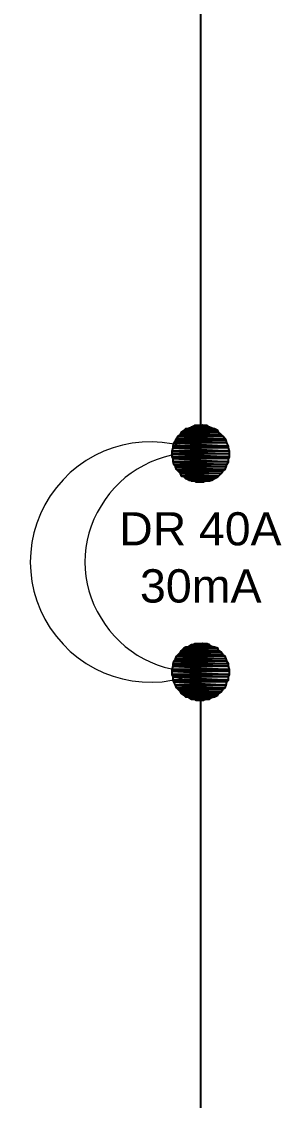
# Model space of a CAD drawing. Header units: millimetres. Extents: x 53 to 176, y -29 to 32.
# Drawn here: x 141.082 to 141.959, y 14.889 to 18.533 of the extents above; entities that cross this region are included whole.
import ezdxf

# ---------------------------------------------------------------- set-up
doc = ezdxf.new("R2010")
doc.units = ezdxf.units.MM
doc.layers.add('13 - Diagrama unifilar', color=7, linetype='Continuous', lineweight=30)
doc.styles.add('Arial0', font='arial.ttf', dxfattribs={"height": 3.14658})

msp = doc.modelspace()

# ---------------------------------------------------------------- hatches: boundary and pattern name
at = {"layer": '13 - Diagrama unifilar', "true_color": 0x000007}
h = msp.add_hatch(color=7, dxfattribs=at)
h.paths.add_polyline_path([(141.7082, 17.1684), (141.6663, 17.1684), (141.7166, 17.1628)])
h.paths.add_polyline_path([(141.6663, 17.1684), (141.7166, 17.1628), (141.6551, 17.1628)])
for points in [[(141.6914, 17.1712), (141.697, 17.1684), (141.6719, 17.1684)], [(141.6663, 16.9812), (141.7082, 16.9812), (141.697, 16.9784)], [(141.6914, 16.4337), (141.697, 16.4309), (141.6719, 16.4309)], [(141.6663, 16.2437), (141.7082, 16.2437), (141.697, 16.2409)]]:
    msp.add_hatch(color=7, dxfattribs=at).paths.add_polyline_path(points)
h = msp.add_hatch(color=7, dxfattribs=at)
h.paths.add_polyline_path([(141.7613, 17.1321), (141.6104, 17.1321), (141.7697, 17.1237)])
h.paths.add_polyline_path([(141.6104, 17.1321), (141.7697, 17.1237), (141.6048, 17.1237)])
h = msp.add_hatch(color=7, dxfattribs=at)
h.paths.add_polyline_path([(141.7557, 17.1377), (141.6188, 17.1377), (141.7613, 17.1321)])
h.paths.add_polyline_path([(141.6188, 17.1377), (141.7613, 17.1321), (141.6104, 17.1321)])
h = msp.add_hatch(color=7, dxfattribs=at)
h.paths.add_polyline_path([(141.7473, 17.146), (141.6216, 17.146), (141.7557, 17.1377)])
h.paths.add_polyline_path([(141.6216, 17.146), (141.7557, 17.1377), (141.6188, 17.1377)])
h = msp.add_hatch(color=7, dxfattribs=at)
h.paths.add_polyline_path([(141.7445, 17.1516), (141.63, 17.1516), (141.7473, 17.146)])
h.paths.add_polyline_path([(141.63, 17.1516), (141.7473, 17.146), (141.6216, 17.146)])
h = msp.add_hatch(color=7, dxfattribs=at)
h.paths.add_polyline_path([(141.7333, 17.1572), (141.6356, 17.1572), (141.7445, 17.1516)])
h.paths.add_polyline_path([(141.6356, 17.1572), (141.7445, 17.1516), (141.63, 17.1516)])
h = msp.add_hatch(color=7, dxfattribs=at)
h.paths.add_polyline_path([(141.725, 17.16), (141.6467, 17.16), (141.7333, 17.1572)])
h.paths.add_polyline_path([(141.6467, 17.16), (141.7333, 17.1572), (141.6356, 17.1572)])
h = msp.add_hatch(color=7, dxfattribs=at)
h.paths.add_polyline_path([(141.7166, 17.1628), (141.6551, 17.1628), (141.725, 17.16)])
h.paths.add_polyline_path([(141.6551, 17.1628), (141.725, 17.16), (141.6467, 17.16)])
h = msp.add_hatch(color=7, dxfattribs=at)
h.paths.add_polyline_path([(141.7808, 17.093), (141.5937, 17.093), (141.7836, 17.0818)])
h.paths.add_polyline_path([(141.5937, 17.093), (141.7836, 17.0818), (141.5909, 17.0818)])
h = msp.add_hatch(color=7, dxfattribs=at)
h.paths.add_polyline_path([(141.7752, 17.1097), (141.5965, 17.1097), (141.7808, 17.0986)])
h.paths.add_polyline_path([(141.5965, 17.1097), (141.7808, 17.0986), (141.5937, 17.0986)])
h = msp.add_hatch(color=7, dxfattribs=at)
h.paths.add_polyline_path([(141.7808, 17.0986), (141.5937, 17.0986), (141.7808, 17.093)])
h.paths.add_polyline_path([(141.5937, 17.0986), (141.7808, 17.093), (141.5937, 17.093)])
h = msp.add_hatch(color=7, dxfattribs=at)
h.paths.add_polyline_path([(141.7724, 17.1181), (141.602, 17.1181), (141.7752, 17.1097)])
h.paths.add_polyline_path([(141.602, 17.1181), (141.7752, 17.1097), (141.5965, 17.1097)])
h = msp.add_hatch(color=7, dxfattribs=at)
h.paths.add_polyline_path([(141.7697, 17.1237), (141.6048, 17.1237), (141.7724, 17.1181)])
h.paths.add_polyline_path([(141.6048, 17.1237), (141.7724, 17.1181), (141.602, 17.1181)])
h = msp.add_hatch(color=7, dxfattribs=at)
h.paths.add_polyline_path([(141.7836, 17.0818), (141.5909, 17.0818), (141.7836, 17.0734)])
h.paths.add_polyline_path([(141.5909, 17.0818), (141.7836, 17.0734), (141.5909, 17.0734)])
h = msp.add_hatch(color=7, dxfattribs=at)
h.paths.add_polyline_path([(141.7836, 17.0734), (141.5909, 17.0734), (141.7836, 17.0622)])
h.paths.add_polyline_path([(141.5909, 17.0734), (141.7836, 17.0622), (141.5909, 17.0622)])
h = msp.add_hatch(color=7, dxfattribs=at)
h.paths.add_polyline_path([(141.7836, 17.0622), (141.5909, 17.0622), (141.7808, 17.0567)])
h.paths.add_polyline_path([(141.5909, 17.0622), (141.7808, 17.0567), (141.5937, 17.0567)])
h = msp.add_hatch(color=7, dxfattribs=at)
h.paths.add_polyline_path([(141.7808, 17.0567), (141.5937, 17.0567), (141.7808, 17.0455)])
h.paths.add_polyline_path([(141.5937, 17.0567), (141.7808, 17.0455), (141.5937, 17.0455)])
h = msp.add_hatch(color=7, dxfattribs=at)
h.paths.add_polyline_path([(141.7808, 17.0455), (141.5937, 17.0455), (141.7752, 17.0371)])
h.paths.add_polyline_path([(141.5937, 17.0455), (141.7752, 17.0371), (141.5965, 17.0371)])
h = msp.add_hatch(color=7, dxfattribs=at)
h.paths.add_polyline_path([(141.7752, 17.0371), (141.5965, 17.0371), (141.7724, 17.0287)])
h.paths.add_polyline_path([(141.5965, 17.0371), (141.7724, 17.0287), (141.602, 17.0287)])
h = msp.add_hatch(color=7, dxfattribs=at)
h.paths.add_polyline_path([(141.7724, 17.0287), (141.602, 17.0287), (141.7697, 17.0203)])
h.paths.add_polyline_path([(141.602, 17.0287), (141.7697, 17.0203), (141.6048, 17.0203)])
h = msp.add_hatch(color=7, dxfattribs=at)
h.paths.add_polyline_path([(141.7697, 17.0203), (141.6048, 17.0203), (141.7613, 17.0148)])
h.paths.add_polyline_path([(141.6048, 17.0203), (141.7613, 17.0148), (141.6104, 17.0148)])
h = msp.add_hatch(color=7, dxfattribs=at)
h.paths.add_polyline_path([(141.7613, 17.0148), (141.6104, 17.0148), (141.7557, 17.0064)])
h.paths.add_polyline_path([(141.6104, 17.0148), (141.7557, 17.0064), (141.6188, 17.0064)])
h = msp.add_hatch(color=7, dxfattribs=at)
h.paths.add_polyline_path([(141.7557, 17.0064), (141.6188, 17.0064), (141.7473, 16.998)])
h.paths.add_polyline_path([(141.6188, 17.0064), (141.7473, 16.998), (141.6216, 16.998)])
h = msp.add_hatch(color=7, dxfattribs=at)
h.paths.add_polyline_path([(141.7473, 16.998), (141.6216, 16.998), (141.7445, 16.9952)])
h.paths.add_polyline_path([(141.6216, 16.998), (141.7445, 16.9952), (141.63, 16.9952)])
h = msp.add_hatch(color=7, dxfattribs=at)
h.paths.add_polyline_path([(141.7445, 16.9952), (141.63, 16.9952), (141.7333, 16.9896)])
h.paths.add_polyline_path([(141.63, 16.9952), (141.7333, 16.9896), (141.6356, 16.9896)])
h = msp.add_hatch(color=7, dxfattribs=at)
h.paths.add_polyline_path([(141.7333, 16.9896), (141.6356, 16.9896), (141.725, 16.984)])
h.paths.add_polyline_path([(141.6356, 16.9896), (141.725, 16.984), (141.6467, 16.984)])
h = msp.add_hatch(color=7, dxfattribs=at)
h.paths.add_polyline_path([(141.725, 16.984), (141.6467, 16.984), (141.7166, 16.9812)])
h.paths.add_polyline_path([(141.6467, 16.984), (141.7166, 16.9812), (141.6551, 16.9812)])
h = msp.add_hatch(color=7, dxfattribs=at)
h.paths.add_polyline_path([(141.6663, 16.9812), (141.6719, 16.9784), (141.697, 16.9784)])
h.paths.add_polyline_path([(141.6719, 16.9784), (141.697, 16.9784), (141.6914, 16.9784)])
h = msp.add_hatch(color=7, dxfattribs=at)
h.paths.add_polyline_path([(141.7557, 16.403), (141.6188, 16.403), (141.7613, 16.3946)])
h.paths.add_polyline_path([(141.6188, 16.403), (141.7613, 16.3946), (141.6104, 16.3946)])
h = msp.add_hatch(color=7, dxfattribs=at)
h.paths.add_polyline_path([(141.7473, 16.4086), (141.6216, 16.4086), (141.7557, 16.403)])
h.paths.add_polyline_path([(141.6216, 16.4086), (141.7557, 16.403), (141.6188, 16.403)])
h = msp.add_hatch(color=7, dxfattribs=at)
h.paths.add_polyline_path([(141.7445, 16.4169), (141.63, 16.4169), (141.7473, 16.4086)])
h.paths.add_polyline_path([(141.63, 16.4169), (141.7473, 16.4086), (141.6216, 16.4086)])
h = msp.add_hatch(color=7, dxfattribs=at)
h.paths.add_polyline_path([(141.7333, 16.4197), (141.6356, 16.4197), (141.7445, 16.4169)])
h.paths.add_polyline_path([(141.6356, 16.4197), (141.7445, 16.4169), (141.63, 16.4169)])
h = msp.add_hatch(color=7, dxfattribs=at)
h.paths.add_polyline_path([(141.725, 16.4225), (141.6467, 16.4225), (141.7333, 16.4197)])
h.paths.add_polyline_path([(141.6467, 16.4225), (141.7333, 16.4197), (141.6356, 16.4197)])
h = msp.add_hatch(color=7, dxfattribs=at)
h.paths.add_polyline_path([(141.7166, 16.4281), (141.6551, 16.4281), (141.725, 16.4225)])
h.paths.add_polyline_path([(141.6551, 16.4281), (141.725, 16.4225), (141.6467, 16.4225)])
h = msp.add_hatch(color=7, dxfattribs=at)
h.paths.add_polyline_path([(141.7082, 16.4309), (141.6663, 16.4309), (141.7166, 16.4281)])
h.paths.add_polyline_path([(141.6663, 16.4309), (141.7166, 16.4281), (141.6551, 16.4281)])
h = msp.add_hatch(color=7, dxfattribs=at)
h.paths.add_polyline_path([(141.7752, 16.3722), (141.5965, 16.3722), (141.7808, 16.3639)])
h.paths.add_polyline_path([(141.5965, 16.3722), (141.7808, 16.3639), (141.5937, 16.3639)])
h = msp.add_hatch(color=7, dxfattribs=at)
h.paths.add_polyline_path([(141.7808, 16.3639), (141.5937, 16.3639), (141.7808, 16.3555)])
h.paths.add_polyline_path([(141.5937, 16.3639), (141.7808, 16.3555), (141.5937, 16.3555)])
h = msp.add_hatch(color=7, dxfattribs=at)
h.paths.add_polyline_path([(141.7724, 16.3806), (141.602, 16.3806), (141.7752, 16.3722)])
h.paths.add_polyline_path([(141.602, 16.3806), (141.7752, 16.3722), (141.5965, 16.3722)])
h = msp.add_hatch(color=7, dxfattribs=at)
h.paths.add_polyline_path([(141.7697, 16.389), (141.6048, 16.389), (141.7724, 16.3806)])
h.paths.add_polyline_path([(141.6048, 16.389), (141.7724, 16.3806), (141.602, 16.3806)])
h = msp.add_hatch(color=7, dxfattribs=at)
h.paths.add_polyline_path([(141.7613, 16.3946), (141.6104, 16.3946), (141.7697, 16.389)])
h.paths.add_polyline_path([(141.6104, 16.3946), (141.7697, 16.389), (141.6048, 16.389)])
h = msp.add_hatch(color=7, dxfattribs=at)
h.paths.add_polyline_path([(141.7808, 16.3555), (141.5937, 16.3555), (141.7836, 16.3443)])
h.paths.add_polyline_path([(141.5937, 16.3555), (141.7836, 16.3443), (141.5909, 16.3443)])
h = msp.add_hatch(color=7, dxfattribs=at)
h.paths.add_polyline_path([(141.7836, 16.3443), (141.5909, 16.3443), (141.7836, 16.3387)])
h.paths.add_polyline_path([(141.5909, 16.3443), (141.7836, 16.3387), (141.5909, 16.3387)])
h = msp.add_hatch(color=7, dxfattribs=at)
h.paths.add_polyline_path([(141.7836, 16.3387), (141.5909, 16.3387), (141.7836, 16.3275)])
h.paths.add_polyline_path([(141.5909, 16.3387), (141.7836, 16.3275), (141.5909, 16.3275)])
h = msp.add_hatch(color=7, dxfattribs=at)
h.paths.add_polyline_path([(141.7836, 16.3275), (141.5909, 16.3275), (141.7808, 16.3192)])
h.paths.add_polyline_path([(141.5909, 16.3275), (141.7808, 16.3192), (141.5937, 16.3192)])
h = msp.add_hatch(color=7, dxfattribs=at)
h.paths.add_polyline_path([(141.7808, 16.3192), (141.5937, 16.3192), (141.7808, 16.308)])
h.paths.add_polyline_path([(141.5937, 16.3192), (141.7808, 16.308), (141.5937, 16.308)])
h = msp.add_hatch(color=7, dxfattribs=at)
h.paths.add_polyline_path([(141.7808, 16.308), (141.5937, 16.308), (141.7752, 16.3024)])
h.paths.add_polyline_path([(141.5937, 16.308), (141.7752, 16.3024), (141.5965, 16.3024)])
h = msp.add_hatch(color=7, dxfattribs=at)
h.paths.add_polyline_path([(141.7752, 16.3024), (141.5965, 16.3024), (141.7724, 16.2912)])
h.paths.add_polyline_path([(141.5965, 16.3024), (141.7724, 16.2912), (141.602, 16.2912)])
h = msp.add_hatch(color=7, dxfattribs=at)
h.paths.add_polyline_path([(141.7724, 16.2912), (141.602, 16.2912), (141.7697, 16.2828)])
h.paths.add_polyline_path([(141.602, 16.2912), (141.7697, 16.2828), (141.6048, 16.2828)])
h = msp.add_hatch(color=7, dxfattribs=at)
h.paths.add_polyline_path([(141.7697, 16.2828), (141.6048, 16.2828), (141.7613, 16.2773)])
h.paths.add_polyline_path([(141.6048, 16.2828), (141.7613, 16.2773), (141.6104, 16.2773)])
h = msp.add_hatch(color=7, dxfattribs=at)
h.paths.add_polyline_path([(141.7613, 16.2773), (141.6104, 16.2773), (141.7557, 16.2689)])
h.paths.add_polyline_path([(141.6104, 16.2773), (141.7557, 16.2689), (141.6188, 16.2689)])
h = msp.add_hatch(color=7, dxfattribs=at)
h.paths.add_polyline_path([(141.7557, 16.2689), (141.6188, 16.2689), (141.7473, 16.2633)])
h.paths.add_polyline_path([(141.6188, 16.2689), (141.7473, 16.2633), (141.6216, 16.2633)])
h = msp.add_hatch(color=7, dxfattribs=at)
h.paths.add_polyline_path([(141.7473, 16.2633), (141.6216, 16.2633), (141.7445, 16.2577)])
h.paths.add_polyline_path([(141.6216, 16.2633), (141.7445, 16.2577), (141.63, 16.2577)])
h = msp.add_hatch(color=7, dxfattribs=at)
h.paths.add_polyline_path([(141.7445, 16.2577), (141.63, 16.2577), (141.7333, 16.2521)])
h.paths.add_polyline_path([(141.63, 16.2577), (141.7333, 16.2521), (141.6356, 16.2521)])
h = msp.add_hatch(color=7, dxfattribs=at)
h.paths.add_polyline_path([(141.7333, 16.2521), (141.6356, 16.2521), (141.725, 16.2493)])
h.paths.add_polyline_path([(141.6356, 16.2521), (141.725, 16.2493), (141.6467, 16.2493)])
h = msp.add_hatch(color=7, dxfattribs=at)
h.paths.add_polyline_path([(141.725, 16.2493), (141.6467, 16.2493), (141.7166, 16.2437)])
h.paths.add_polyline_path([(141.6467, 16.2493), (141.7166, 16.2437), (141.6551, 16.2437)])
h = msp.add_hatch(color=7, dxfattribs=at)
h.paths.add_polyline_path([(141.6663, 16.2437), (141.6719, 16.2409), (141.697, 16.2409)])
h.paths.add_polyline_path([(141.6719, 16.2409), (141.697, 16.2409), (141.6914, 16.2409)])

# ---------------------------------------------------------------- linework, layer by layer
at = {"layer": '13 - Diagrama unifilar', "color": 7, "linetype": 'Continuous', "lineweight": -2, "true_color": 0x000007}
for points in [[(141.6858, 18.5735), (141.6858, 17.0734), (141.6858, 17.0734)], [(141.6858, 16.3387), (141.6858, 14.8386), (141.6858, 14.8386)]]:
    msp.add_lwpolyline(points, dxfattribs=at)
for points in [[(141.6663, 17.1684), (141.7166, 17.1628), (141.6551, 17.1628)], [(141.6719, 17.1684), (141.7082, 17.1684), (141.6663, 17.1684)], [(141.7082, 17.1684), (141.6663, 17.1684), (141.7166, 17.1628)], [(141.6914, 17.1712), (141.697, 17.1684), (141.6719, 17.1684)], [(141.697, 17.1684), (141.6719, 17.1684), (141.7082, 17.1684)], [(141.6104, 17.1321), (141.7697, 17.1237), (141.6048, 17.1237)], [(141.6188, 17.1377), (141.7613, 17.1321), (141.6104, 17.1321)], [(141.7613, 17.1321), (141.6104, 17.1321), (141.7697, 17.1237)], [(141.6216, 17.146), (141.7557, 17.1377), (141.6188, 17.1377)], [(141.7557, 17.1377), (141.6188, 17.1377), (141.7613, 17.1321)], [(141.63, 17.1516), (141.7473, 17.146), (141.6216, 17.146)], [(141.7473, 17.146), (141.6216, 17.146), (141.7557, 17.1377)], [(141.6356, 17.1572), (141.7445, 17.1516), (141.63, 17.1516)], [(141.7445, 17.1516), (141.63, 17.1516), (141.7473, 17.146)], [(141.6467, 17.16), (141.7333, 17.1572), (141.6356, 17.1572)], [(141.7333, 17.1572), (141.6356, 17.1572), (141.7445, 17.1516)], [(141.6551, 17.1628), (141.725, 17.16), (141.6467, 17.16)], [(141.725, 17.16), (141.6467, 17.16), (141.7333, 17.1572)], [(141.7166, 17.1628), (141.6551, 17.1628), (141.725, 17.16)], [(141.5937, 17.093), (141.7836, 17.0818), (141.5909, 17.0818)], [(141.5965, 17.1097), (141.7808, 17.0986), (141.5937, 17.0986)], [(141.7808, 17.0986), (141.5937, 17.0986), (141.7808, 17.093)], [(141.5937, 17.0986), (141.7808, 17.093), (141.5937, 17.093)], [(141.7808, 17.093), (141.5937, 17.093), (141.7836, 17.0818)], [(141.602, 17.1181), (141.7752, 17.1097), (141.5965, 17.1097)], [(141.7752, 17.1097), (141.5965, 17.1097), (141.7808, 17.0986)], [(141.6048, 17.1237), (141.7724, 17.1181), (141.602, 17.1181)], [(141.7724, 17.1181), (141.602, 17.1181), (141.7752, 17.1097)], [(141.7697, 17.1237), (141.6048, 17.1237), (141.7724, 17.1181)], [(141.7836, 17.0818), (141.5909, 17.0818), (141.7836, 17.0734)], [(141.5909, 17.0818), (141.7836, 17.0734), (141.5909, 17.0734)], [(141.7836, 17.0734), (141.5909, 17.0734), (141.7836, 17.0622)], [(141.5909, 17.0734), (141.7836, 17.0622), (141.5909, 17.0622)], [(141.7836, 17.0622), (141.5909, 17.0622), (141.7808, 17.0567)], [(141.5909, 17.0622), (141.7808, 17.0567), (141.5937, 17.0567)], [(141.7808, 17.0567), (141.5937, 17.0567), (141.7808, 17.0455)], [(141.5937, 17.0567), (141.7808, 17.0455), (141.5937, 17.0455)], [(141.7808, 17.0455), (141.5937, 17.0455), (141.7752, 17.0371)], [(141.5937, 17.0455), (141.7752, 17.0371), (141.5965, 17.0371)], [(141.7752, 17.0371), (141.5965, 17.0371), (141.7724, 17.0287)], [(141.5965, 17.0371), (141.7724, 17.0287), (141.602, 17.0287)], [(141.7724, 17.0287), (141.602, 17.0287), (141.7697, 17.0203)], [(141.602, 17.0287), (141.7697, 17.0203), (141.6048, 17.0203)], [(141.7697, 17.0203), (141.6048, 17.0203), (141.7613, 17.0148)], [(141.6048, 17.0203), (141.7613, 17.0148), (141.6104, 17.0148)], [(141.7613, 17.0148), (141.6104, 17.0148), (141.7557, 17.0064)], [(141.6104, 17.0148), (141.7557, 17.0064), (141.6188, 17.0064)], [(141.7557, 17.0064), (141.6188, 17.0064), (141.7473, 16.998)], [(141.6188, 17.0064), (141.7473, 16.998), (141.6216, 16.998)], [(141.7473, 16.998), (141.6216, 16.998), (141.7445, 16.9952)], [(141.6216, 16.998), (141.7445, 16.9952), (141.63, 16.9952)], [(141.7445, 16.9952), (141.63, 16.9952), (141.7333, 16.9896)], [(141.63, 16.9952), (141.7333, 16.9896), (141.6356, 16.9896)], [(141.7333, 16.9896), (141.6356, 16.9896), (141.725, 16.984)], [(141.6356, 16.9896), (141.725, 16.984), (141.6467, 16.984)], [(141.725, 16.984), (141.6467, 16.984), (141.7166, 16.9812)], [(141.6467, 16.984), (141.7166, 16.9812), (141.6551, 16.9812)], [(141.7166, 16.9812), (141.6551, 16.9812), (141.7082, 16.9812)], [(141.6551, 16.9812), (141.7082, 16.9812), (141.6663, 16.9812)], [(141.6663, 16.9812), (141.6719, 16.9784), (141.697, 16.9784)], [(141.6663, 16.9812), (141.7082, 16.9812), (141.697, 16.9784)], [(141.6719, 16.9784), (141.697, 16.9784), (141.6914, 16.9784)], [(141.6188, 16.403), (141.7613, 16.3946), (141.6104, 16.3946)], [(141.6216, 16.4086), (141.7557, 16.403), (141.6188, 16.403)], [(141.7557, 16.403), (141.6188, 16.403), (141.7613, 16.3946)], [(141.63, 16.4169), (141.7473, 16.4086), (141.6216, 16.4086)], [(141.7473, 16.4086), (141.6216, 16.4086), (141.7557, 16.403)], [(141.6356, 16.4197), (141.7445, 16.4169), (141.63, 16.4169)], [(141.7445, 16.4169), (141.63, 16.4169), (141.7473, 16.4086)], [(141.6467, 16.4225), (141.7333, 16.4197), (141.6356, 16.4197)], [(141.7333, 16.4197), (141.6356, 16.4197), (141.7445, 16.4169)], [(141.6551, 16.4281), (141.725, 16.4225), (141.6467, 16.4225)], [(141.725, 16.4225), (141.6467, 16.4225), (141.7333, 16.4197)], [(141.6663, 16.4309), (141.7166, 16.4281), (141.6551, 16.4281)], [(141.7166, 16.4281), (141.6551, 16.4281), (141.725, 16.4225)], [(141.6719, 16.4309), (141.7082, 16.4309), (141.6663, 16.4309)], [(141.7082, 16.4309), (141.6663, 16.4309), (141.7166, 16.4281)], [(141.6914, 16.4337), (141.697, 16.4309), (141.6719, 16.4309)], [(141.697, 16.4309), (141.6719, 16.4309), (141.7082, 16.4309)], [(141.5965, 16.3722), (141.7808, 16.3639), (141.5937, 16.3639)], [(141.7808, 16.3639), (141.5937, 16.3639), (141.7808, 16.3555)], [(141.5937, 16.3639), (141.7808, 16.3555), (141.5937, 16.3555)], [(141.602, 16.3806), (141.7752, 16.3722), (141.5965, 16.3722)], [(141.7752, 16.3722), (141.5965, 16.3722), (141.7808, 16.3639)], [(141.6048, 16.389), (141.7724, 16.3806), (141.602, 16.3806)], [(141.7724, 16.3806), (141.602, 16.3806), (141.7752, 16.3722)], [(141.6104, 16.3946), (141.7697, 16.389), (141.6048, 16.389)], [(141.7697, 16.389), (141.6048, 16.389), (141.7724, 16.3806)], [(141.7613, 16.3946), (141.6104, 16.3946), (141.7697, 16.389)], [(141.5937, 16.3555), (141.7836, 16.3443), (141.5909, 16.3443)], [(141.7836, 16.3443), (141.5909, 16.3443), (141.7836, 16.3387)], [(141.5909, 16.3443), (141.7836, 16.3387), (141.5909, 16.3387)], [(141.7836, 16.3387), (141.5909, 16.3387), (141.7836, 16.3275)], [(141.5909, 16.3387), (141.7836, 16.3275), (141.5909, 16.3275)], [(141.7836, 16.3275), (141.5909, 16.3275), (141.7808, 16.3192)], [(141.5909, 16.3275), (141.7808, 16.3192), (141.5937, 16.3192)], [(141.7808, 16.3555), (141.5937, 16.3555), (141.7836, 16.3443)], [(141.7808, 16.3192), (141.5937, 16.3192), (141.7808, 16.308)], [(141.5937, 16.3192), (141.7808, 16.308), (141.5937, 16.308)], [(141.7808, 16.308), (141.5937, 16.308), (141.7752, 16.3024)], [(141.5937, 16.308), (141.7752, 16.3024), (141.5965, 16.3024)], [(141.7752, 16.3024), (141.5965, 16.3024), (141.7724, 16.2912)], [(141.5965, 16.3024), (141.7724, 16.2912), (141.602, 16.2912)], [(141.7724, 16.2912), (141.602, 16.2912), (141.7697, 16.2828)], [(141.602, 16.2912), (141.7697, 16.2828), (141.6048, 16.2828)], [(141.7697, 16.2828), (141.6048, 16.2828), (141.7613, 16.2773)], [(141.6048, 16.2828), (141.7613, 16.2773), (141.6104, 16.2773)], [(141.7613, 16.2773), (141.6104, 16.2773), (141.7557, 16.2689)], [(141.6104, 16.2773), (141.7557, 16.2689), (141.6188, 16.2689)], [(141.7557, 16.2689), (141.6188, 16.2689), (141.7473, 16.2633)], [(141.6188, 16.2689), (141.7473, 16.2633), (141.6216, 16.2633)], [(141.7473, 16.2633), (141.6216, 16.2633), (141.7445, 16.2577)], [(141.6216, 16.2633), (141.7445, 16.2577), (141.63, 16.2577)], [(141.7445, 16.2577), (141.63, 16.2577), (141.7333, 16.2521)], [(141.63, 16.2577), (141.7333, 16.2521), (141.6356, 16.2521)], [(141.7333, 16.2521), (141.6356, 16.2521), (141.725, 16.2493)], [(141.6356, 16.2521), (141.725, 16.2493), (141.6467, 16.2493)], [(141.725, 16.2493), (141.6467, 16.2493), (141.7166, 16.2437)], [(141.6467, 16.2493), (141.7166, 16.2437), (141.6551, 16.2437)], [(141.7166, 16.2437), (141.6551, 16.2437), (141.7082, 16.2437)], [(141.6551, 16.2437), (141.7082, 16.2437), (141.6663, 16.2437)], [(141.6663, 16.2437), (141.6719, 16.2409), (141.697, 16.2409)], [(141.6663, 16.2437), (141.7082, 16.2437), (141.697, 16.2409)], [(141.6719, 16.2409), (141.697, 16.2409), (141.6914, 16.2409)]]:
    msp.add_lwpolyline(points, close=True, dxfattribs=at)
at = {"layer": '13 - Diagrama unifilar', "color": 7, "linetype": 'Continuous', "lineweight": 9, "true_color": 0x000007}
for points in [[(141.6886, 17.0762), (141.5182, 17.1544), (141.3143, 17.1069), (141.1998, 16.9589), (141.1998, 16.9589), (141.0824, 16.8108), (141.0824, 16.6041), (141.1998, 16.456), (141.1998, 16.456), (141.3143, 16.308), (141.5182, 16.2605), (141.6886, 16.3387)], [(141.6886, 17.0762), (141.5518, 17.0846), (141.4205, 17.0148), (141.3506, 16.8974), (141.3506, 16.8974), (141.278, 16.7801), (141.278, 16.6348), (141.3506, 16.5175), (141.3506, 16.5175), (141.4205, 16.4002), (141.5518, 16.3303), (141.6886, 16.3387)]]:
    msp.add_open_spline(points, degree=3, knots=[0, 0, 0, 0, 0.083333, 0.083333, 0.083333, 0.083334, 0.166667, 0.166667, 0.166667, 0.166668, 1, 1, 1, 1], dxfattribs=at)

# ---------------------------------------------------------------- texts
at = {"layer": '13 - Diagrama unifilar', "color": 7, "true_color": 0x000007, "style": 'Arial0'}
for s, height, p in [('DR 40A', 0.11194, (141.4121, 16.7637)), ('30mA', 0.11249, (141.4819, 16.5705))]:
    msp.add_text(s, height=height, dxfattribs=at).set_placement(p)

doc.saveas('drawing.dxf')
